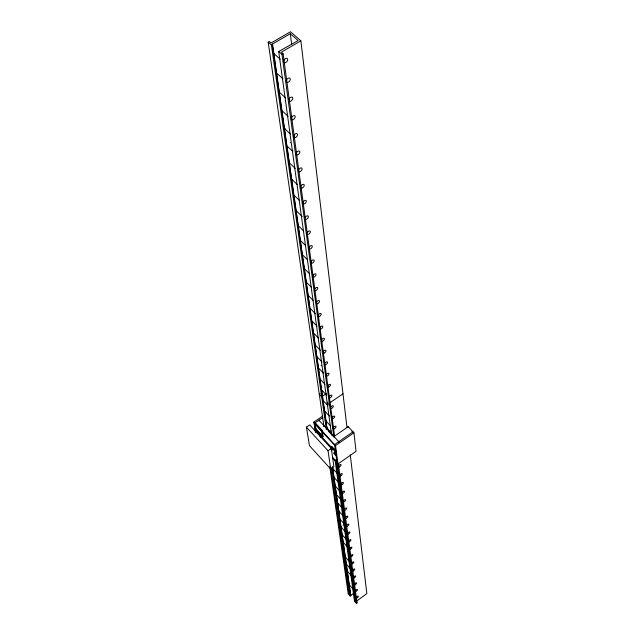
<?xml version="1.0" encoding="UTF-8"?>
<svg xmlns="http://www.w3.org/2000/svg" width="635" height="635" viewBox="0 0 635 635"><rect width="100%" height="100%" fill="white"/><g stroke="black" fill="none" stroke-linecap="round" stroke-linejoin="round"><path stroke-width="0.95" d="M338.288 463.55L357.037 602.79L356.41 603.25L354.473 601.004L355.1 600.551L335.994 461.058M356.767 601.012L366.832 593.614L350.266 454.85M332.542 467.011L350.79 595.567L350.171 596.019L348.25 593.788L348.869 593.336L330.811 468.13M350.79 595.567L352.957 593.701M330.684 469.035L333.907 466.788L331.335 448.453L309.69 424.91L306.419 427.141L309.483 445.722L330.684 469.035L328.041 450.731L306.419 427.141M332.565 457.994L338.003 463.931L356.029 451.366L353.949 432.808L348.226 426.704L333.994 436.515L334.105 437.301M328.041 450.731L331.335 448.453M338.003 463.931L335.518 445.556L353.949 432.808M327.088 428.633L327.684 428.228L327.795 429.022L327.2 429.427M329.843 431.76L331.224 430.816M322.453 436.983L323.048 436.578L322.12 430.316L314.952 422.553L314.357 422.958L315.333 429.252L322.453 436.983L321.524 430.72L314.357 422.958M315.333 429.252L315.928 428.847L314.952 422.553M321.524 430.72L322.12 430.316M315.452 432.332L313.849 422.077L322.604 416.1M322.826 417.52L314.746 423.045L316.19 432.364M327.93 402.114L327.128 402.661L329.565 405.257L330.367 404.709M329.875 402.757L342.987 393.835M320.096 393.787L319.294 394.327L321.707 396.899L326.342 393.43M331.597 435.062L278.709 51.514L298.132 40.545L290.298 33.695L272.288 44.148L327.065 429.53M323.977 426.593L268.168 42.124L269.288 41.481L271.042 43.037L290.489 31.75L300.863 40.807L281.345 52.205L283.115 53.785L334.589 436.086M333.82 436.618L281.996 54.443L283.115 53.785M326.334 429.268L271.415 45.021L272.288 44.148M268.168 42.124L271.415 45.021M278.709 51.514L281.996 54.443M273.709 53.372L280.289 59.261M277.225 73.668L282.988 78.875M279.916 92.702L285.599 97.893M282.527 111.157L288.131 116.332M284.988 128.992L290.592 134.223M287.449 146.383L292.91 151.519M289.838 163.266L295.227 168.378M291.497 179.03L297.22 184.515M294.473 195.659L299.418 200.43M295.966 210.479L302.244 216.591M298.799 226.235L303.617 230.965M300.879 240.903L305.633 245.61M302.839 255.127L307.602 259.858M304.808 269.034L309.451 273.685M306.07 281.916L311.317 287.203M308.594 295.775L313.134 300.379M310.467 308.697L315.325 313.658M312.245 321.239L317.048 326.176M313.976 333.478L318.722 338.376M315 344.718L320.358 350.29M317.317 357.06L321.961 361.91M318.929 368.435L323.517 373.253M320.5 379.547L325.041 384.334M321.397 389.715L326.525 395.153M323.493 400.947L327.977 405.725M351.917 431.34L353.123 432.618L353.028 431.824L334.605 444.564L355.989 601.583L357.037 602.79M324.961 411.305L329.359 416.012M325.771 420.767L330.748 426.117M326.557 427.728L331.907 433.499M328.287 431.014L333.589 436.737M313.849 422.077L335.518 445.556M314.865 423.831L334.716 445.349M315.928 428.847L323.048 436.578M315.905 430.514L335.605 451.937M334.709 452.842L336.542 455.493L334.232 452.977M333.51 452.922L336.129 455.771M332.454 457.24L337.002 462.209M332.518 468.201L337.669 473.861M333.78 477.091L338.884 482.711M335.018 485.791L339.439 490.688M336.233 494.316L340.614 499.181M337.423 502.666L341.757 507.5M338.582 510.85L343.495 516.342M339.725 518.874L344.583 524.327M340.844 526.732L345.059 531.479M341.94 534.44L346.527 539.631M343.011 541.996L347.567 547.156M345.099 556.681L349.567 561.777M346.083 563.785L350.52 568.849M347.083 570.786L351.472 575.826M349.02 584.406L353.338 589.383M348.869 593.336L349.901 594.535M355.1 600.551L336.042 460.264M316.77 430.744L316.651 429.958L320.77 435.086M319.016 421.005L318.897 420.211L338.78 441.682L338.884 442.46M320.564 435.586L320.858 437.515M329.795 466.677L348.25 593.788M323.596 425.291L323.715 426.077M331.803 467.519L350.171 596.019M272.542 44.371L327.247 429.72M332.367 466.82L350.647 595.392M330.867 446.786L331.406 450.628M334.978 459.613L354.473 601.004M337.407 463.09L356.41 603.25M290.298 33.695L291.671 44.498M300.863 40.807L346.98 427.299M348.226 426.704L348.321 427.498M274.241 53.642A2.58 1.651 -51.2 0 1 274.01 53.562M283.591 61.889A2.596 1.635 -51 0 1 285.901 58.388A2.596 1.635 -51 0 1 287.464 60.619A2.596 1.635 -51 0 1 284.131 62.667M286.21 80.97A2.548 1.587 -50.3 0 1 288.941 77.994A2.548 1.587 -50.3 0 1 289.901 80.558A2.548 1.587 -50.3 0 1 286.679 82.209M288.917 99.417A2.508 1.54 -49.7 0 1 291.814 97.084A2.508 1.54 -49.7 0 1 292.298 99.766A2.508 1.54 -49.7 0 1 289.242 101.211M291.282 118.483A2.461 1.5 -49.2 0 1 293.886 115.61A2.461 1.5 -49.2 0 1 294.902 117.896A2.461 1.5 -49.2 0 1 291.814 119.69M285.234 128.635A2.413 1.468 -48.8 0 1 284.758 128.611M290.187 142.534A2.373 1.421 -48.3 0 1 290.258 142.748M296.235 153.075A2.389 1.413 -48.1 0 1 299.133 151.003A2.389 1.413 -48.1 0 1 299.156 153.741A2.389 1.413 -48.1 0 1 296.251 154.646M298.347 170.521A2.349 1.373 -47.7 0 1 300.942 167.902A2.349 1.373 -47.7 0 1 301.696 170.132A2.349 1.373 -47.7 0 1 298.744 171.696M291.933 179.253A2.302 1.349 -47.4 0 1 291.743 179.197M300.673 186.515A2.318 1.333 -47.3 0 1 303.506 184.34A2.318 1.333 -47.3 0 1 303.522 186.984A2.318 1.333 -47.3 0 1 300.68 187.785M302.744 203.525A2.278 1.302 -46.9 0 1 304.697 200.469A2.278 1.302 -46.9 0 1 306.141 202.041A2.278 1.302 -46.9 0 1 303.181 203.994M296.712 210.693A2.238 1.278 -46.6 0 1 296.204 210.63M305.094 217.559A2.246 1.262 -46.5 0 1 307.761 215.852A2.246 1.262 -46.5 0 1 307.769 218.21A2.246 1.262 -46.5 0 1 305.102 219.361M306.999 232.902A2.215 1.23 -46.2 0 1 309.69 230.934A2.215 1.23 -46.2 0 1 309.697 233.323A2.215 1.23 -46.2 0 1 306.999 234.275M308.927 247.69A2.183 1.199 -45.9 0 1 311.602 245.61A2.183 1.199 -45.9 0 1 311.602 247.991A2.183 1.199 -45.9 0 1 308.927 248.833M310.848 261.961A2.151 1.167 -45.6 0 1 313.492 259.905A2.151 1.167 -45.6 0 1 313.484 262.223A2.151 1.167 -45.6 0 1 310.848 263.08M312.722 275.852A2.127 1.135 -45.3 0 1 315.325 273.82A2.127 1.135 -45.3 0 1 315.325 276.082A2.127 1.135 -45.3 0 1 312.722 276.947M314.658 289.147A2.095 1.103 -45 0 1 317.183 287.385A2.095 1.103 -45 0 1 317.175 289.504A2.095 1.103 -45 0 1 314.65 290.568M316.325 302.57A2.072 1.08 -44.8 0 1 318.738 300.577A2.072 1.08 -44.8 0 1 319.08 302.427A2.072 1.08 -44.8 0 1 316.563 303.8M319.715 328.057A2.016 1.024 -44.4 0 1 322.191 325.993A2.016 1.024 -44.4 0 1 322.175 328.081A2.016 1.024 -44.4 0 1 319.707 328.874M321.445 340.05A1.992 1 -44.2 0 1 323.779 338.233A1.992 1 -44.2 0 1 324.017 339.979A1.992 1 -44.2 0 1 321.62 341.305M315.412 344.884A1.953 0.984 -44 0 1 315.254 344.861M324.675 363.498A1.945 0.952 -43.8 0 1 326.962 361.815A1.945 0.952 -43.8 0 1 327.096 363.522A1.945 0.952 -43.8 0 1 324.787 364.792M321.159 365.403A1.913 0.937 -43.7 0 1 321.159 365.657M326.072 375.158A1.921 0.929 -43.7 0 1 328.43 373.19A1.921 0.929 -43.7 0 1 328.398 375.094A1.921 0.929 -43.7 0 1 326.057 375.904M327.589 387.025A1.897 0.913 -43.5 0 1 328.993 384.612A1.897 0.913 -43.5 0 1 330.39 385.326A1.897 0.913 -43.5 0 1 327.946 387.207M321.786 389.85A1.865 0.897 -43.4 0 1 321.635 389.834M329.224 396.661A1.873 0.889 -43.4 0 1 331.414 395.137A1.873 0.889 -43.4 0 1 331.462 396.756A1.873 0.889 -43.4 0 1 329.263 397.978M330.533 407.448A1.849 0.865 -43.2 0 1 332.788 405.725A1.849 0.865 -43.2 0 1 332.756 407.448A1.849 0.865 -43.2 0 1 330.517 408.432M331.795 418.147A1.834 0.849 -43.1 0 1 334.042 416.084A1.834 0.849 -43.1 0 1 334.002 417.886A1.834 0.849 -43.1 0 1 331.787 418.536M326.271 420.926A1.802 0.841 -43 0 1 326.041 420.918M341.955 492.863A1.683 0.714 -42.3 0 1 344.019 491.117A1.683 0.714 -42.3 0 1 343.972 492.593A1.683 0.714 -42.3 0 1 341.94 493.443M343.225 501.102A1.659 0.699 -42.2 0 1 345.194 499.618A1.659 0.699 -42.2 0 1 345.218 500.928A1.659 0.699 -42.2 0 1 343.241 502.047M344.202 510.23A1.643 0.683 -42.1 0 1 345.559 508.222A1.643 0.683 -42.1 0 1 346.615 508.778A1.643 0.683 -42.1 0 1 344.472 510.365M339.106 510.929A1.619 0.675 -42 0 1 338.765 510.945M346.4 525.804A1.611 0.659 -42 0 1 348.385 524.113A1.611 0.659 -42 0 1 348.329 525.494A1.611 0.659 -42 0 1 346.377 526.336M343.281 524.82A1.587 0.651 -41.9 0 1 343.233 525.082M347.432 533.702A1.595 0.643 -41.9 0 1 349.242 532.003A1.595 0.643 -41.9 0 1 349.607 533.003A1.595 0.643 -41.9 0 1 347.639 534.273M343.432 542.068A1.564 0.627 -41.8 0 1 343.241 542.084M349.583 548.672A1.564 0.619 -41.8 0 1 351.472 547.179A1.564 0.619 -41.8 0 1 351.417 548.434A1.564 0.619 -41.8 0 1 349.552 549.394M351.48 563.436A1.54 0.595 -41.7 0 1 353.37 561.824A1.54 0.595 -41.7 0 1 353.306 563.086A1.54 0.595 -41.7 0 1 351.457 563.928M353.377 577.509A1.508 0.571 -41.6 0 1 355.203 575.929A1.508 0.571 -41.6 0 1 355.211 577.08A1.508 0.571 -41.6 0 1 353.385 578.009M355.282 590.915A1.484 0.548 -41.5 0 1 357.045 589.494A1.484 0.548 -41.5 0 1 357.053 590.574A1.484 0.548 -41.5 0 1 355.282 591.59M332.875 449.818A2.349 0.619 55.3 0 1 333.621 449.374A2.349 0.619 55.3 0 1 335.478 452.033A2.349 0.619 55.3 0 1 334.899 452.699M332.565 449.945A3.35 0.889 55.3 0 1 333.208 448.556A3.35 0.889 55.3 0 1 336.106 452.676A3.35 0.889 55.3 0 1 334.701 452.993M317.706 433.316A2.326 0.611 55.6 0 1 318.349 432.792A2.326 0.611 55.6 0 1 320.191 435.324A2.326 0.611 55.6 0 1 319.857 436.277M317.413 433.459A3.326 0.873 55.6 0 1 317.706 431.824A3.326 0.873 55.6 0 1 320.484 435.245A3.326 0.873 55.6 0 1 320.429 437.166M335.923 450.898L331.851 446.476L331.962 447.246L336.026 451.668L335.923 450.898M295.672 137.406A2.421 1.453 -48.6 0 0 297.291 133.842A2.421 1.453 -48.6 0 0 293.934 135.572A2.421 1.453 -48.6 0 0 295.672 137.406M319.453 316.444A2.04 1.056 -44.6 0 0 321.032 313.642A2.04 1.056 -44.6 0 0 318.214 315.111A2.04 1.056 -44.6 0 0 319.453 316.444M324.231 353.052A1.968 0.976 -44 0 0 325.906 350.393A1.968 0.976 -44 0 0 323.215 351.679A1.968 0.976 -44 0 0 324.231 353.052M334.351 428.736A1.81 0.826 -43 0 0 335.907 426.355A1.81 0.826 -43 0 0 333.446 427.625A1.81 0.826 -43 0 0 334.351 428.736M339.455 466.868A1.73 0.762 -42.5 0 0 340.947 464.622A1.73 0.762 -42.5 0 0 338.59 465.868A1.73 0.762 -42.5 0 0 339.455 466.868M340.662 475.885A1.714 0.746 -42.5 0 0 342.138 473.678A1.714 0.746 -42.5 0 0 339.812 474.924A1.714 0.746 -42.5 0 0 340.662 475.885M341.844 484.719A1.699 0.73 -42.4 0 0 343.305 482.544A1.699 0.73 -42.4 0 0 341.003 483.783A1.699 0.73 -42.4 0 0 341.844 484.719M346.242 518.319A1.627 0.667 -42.1 0 0 347.774 516.247A1.627 0.667 -42.1 0 0 345.599 517.35A1.627 0.667 -42.1 0 0 346.242 518.319M349.377 541.758A1.58 0.627 -41.9 0 0 350.869 539.758A1.58 0.627 -41.9 0 0 348.758 540.853A1.58 0.627 -41.9 0 0 349.377 541.758M351.369 556.625A1.548 0.603 -41.8 0 0 352.83 554.68A1.548 0.603 -41.8 0 0 350.766 555.76A1.548 0.603 -41.8 0 0 351.369 556.625M353.29 570.936A1.524 0.579 -41.7 0 0 354.719 569.031A1.524 0.579 -41.7 0 0 352.695 570.111A1.524 0.579 -41.7 0 0 353.29 570.936M355.132 584.716A1.492 0.564 -41.6 0 0 356.537 582.859A1.492 0.564 -41.6 0 0 354.552 583.93A1.492 0.564 -41.6 0 0 355.132 584.716M356.91 597.995A1.468 0.54 -41.5 0 0 358.291 596.178A1.468 0.54 -41.5 0 0 356.346 597.241A1.468 0.54 -41.5 0 0 356.91 597.995"/></g></svg>
